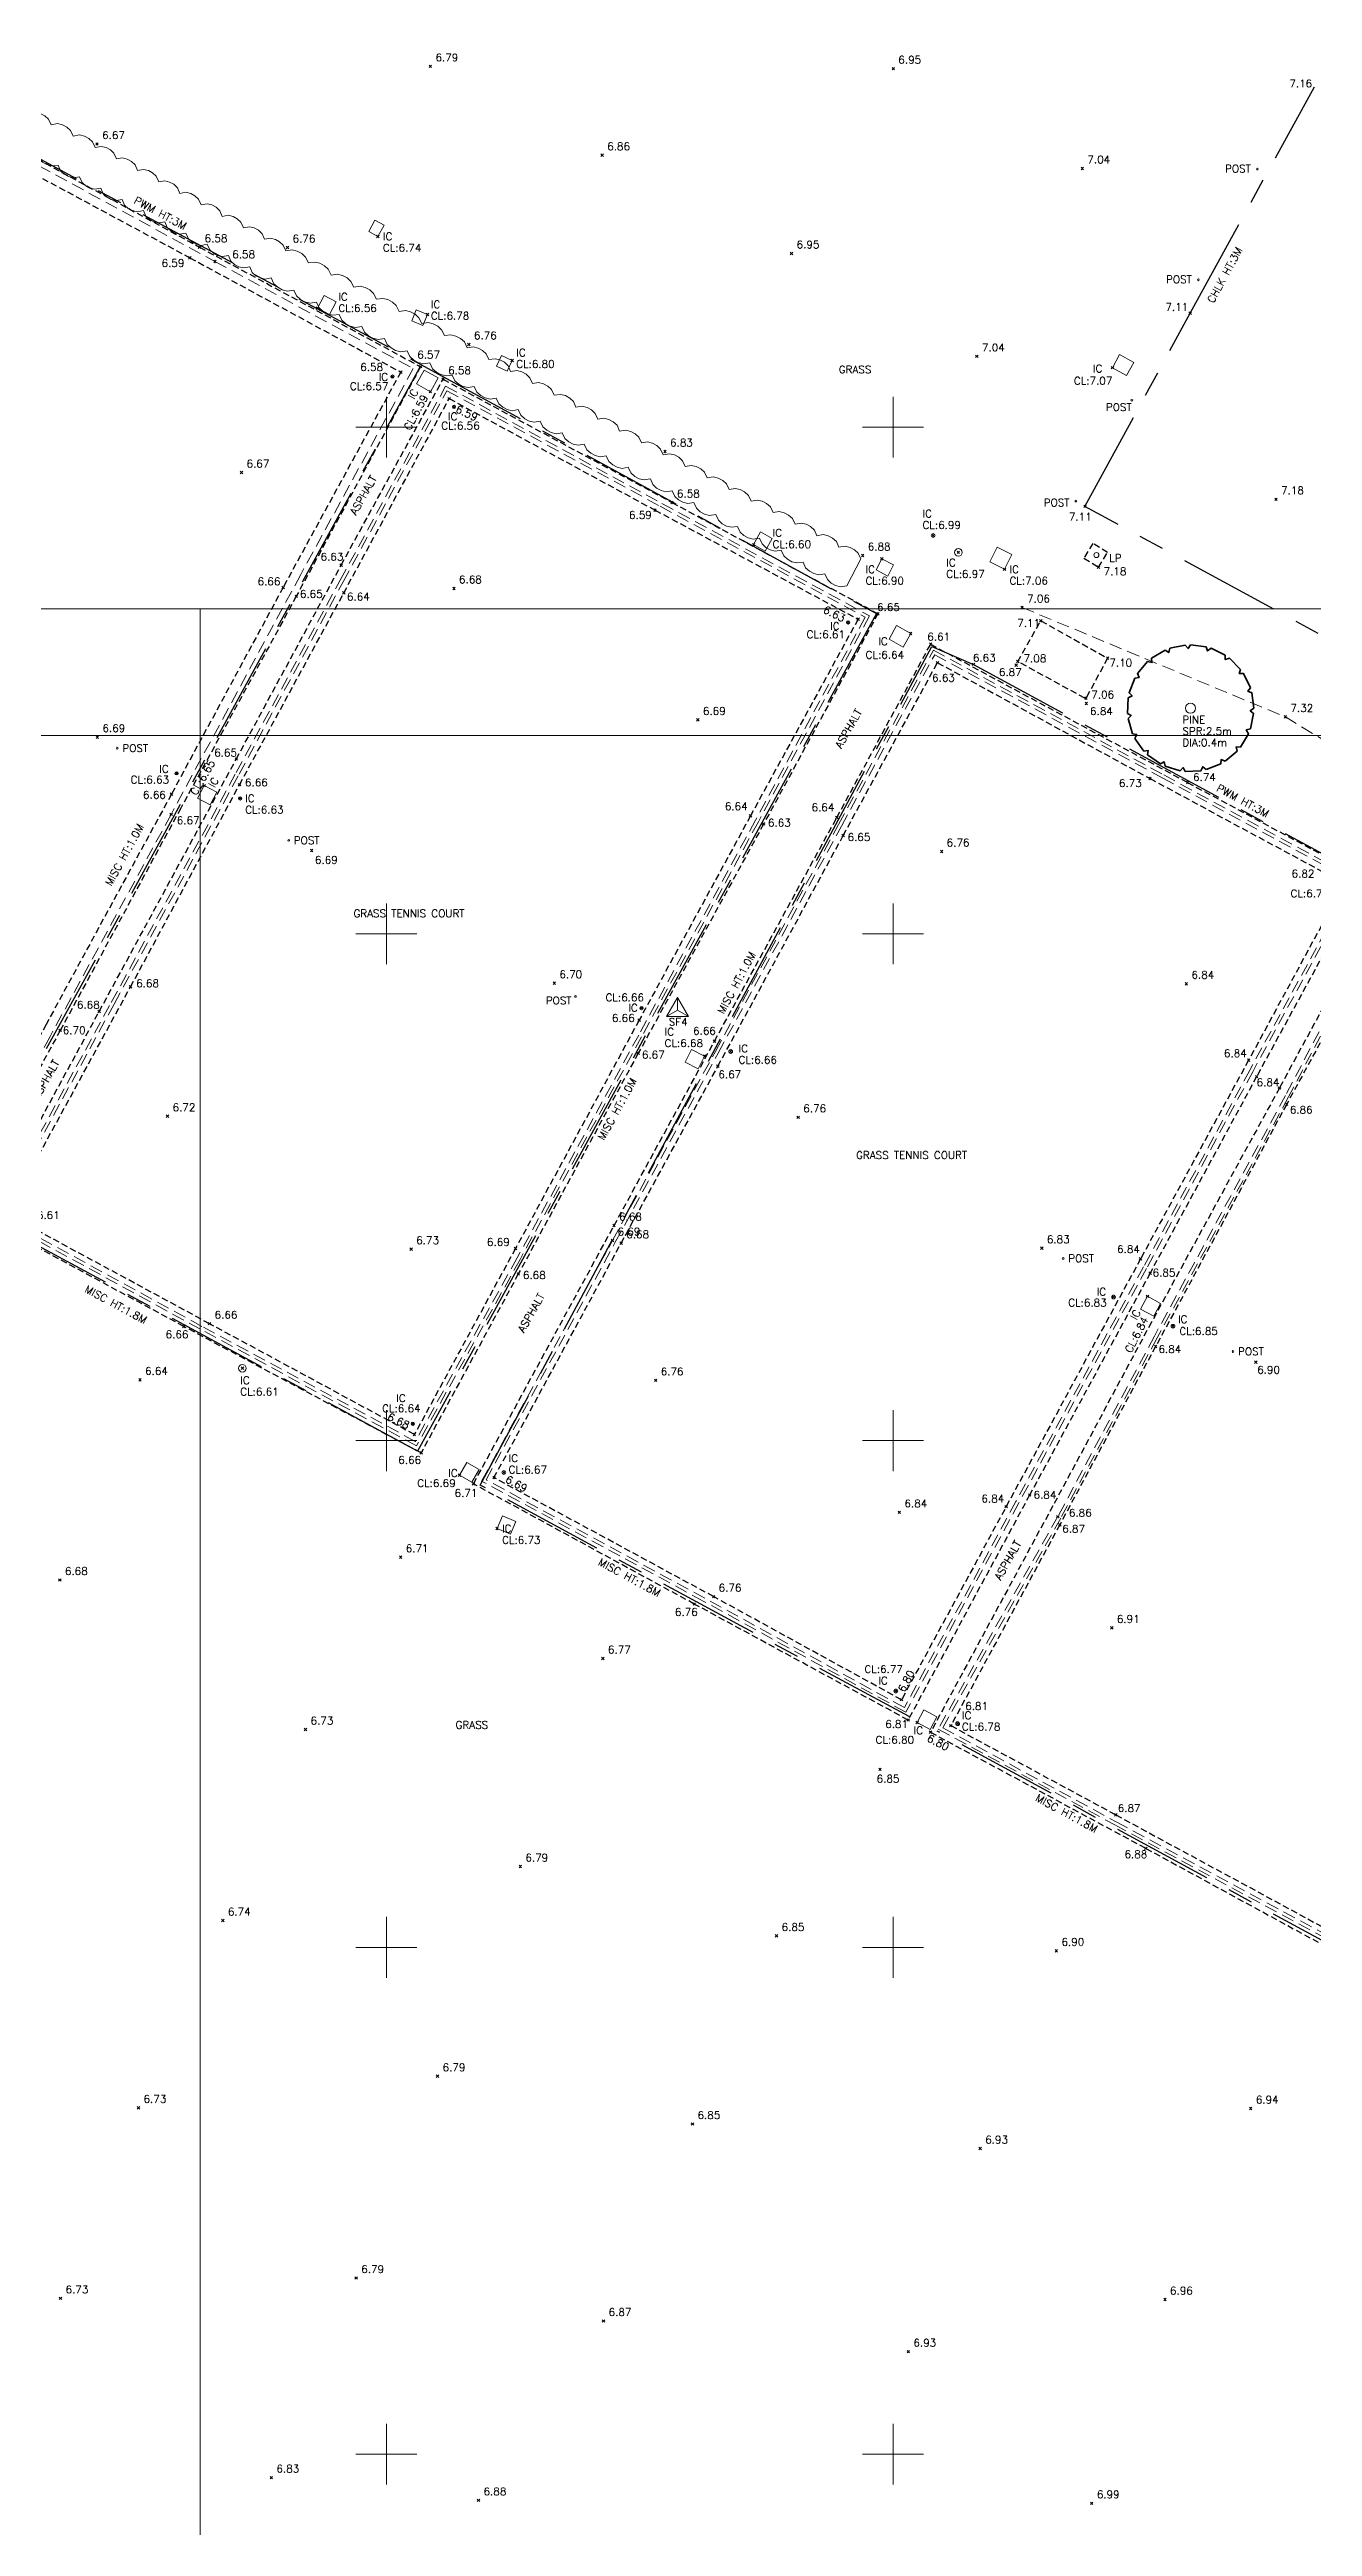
# Model space of a CAD drawing. Extents: x 521064 to 521635, y 174590 to 175241.
# Drawn here: x 521266.7 to 521316.6, y 174997.1 to 175094.9 of the extents above; entities that cross this region are included whole.
import ezdxf

# ---------------------------------------------------------------- set-up
doc = ezdxf.new("R2010")
doc.units = 0
doc.header["$PDMODE"] = 3
doc.header["$PDSIZE"] = 0.05
for name, pattern in [('Centre', [7, 4, -1, 1, -1]), ('DASHED', [0.75, 0.5, -0.25]), ('HIDDEN', [0.375, 0.25, -0.125])]:
    doc.linetypes.add(name, pattern=pattern)
doc.layers.get('0').update_dxf_attribs({"linetype": 'CONTINUOUS', "lineweight": 18})
for name, color, linetype, lineweight in [('I031G_SURVEY-GRID', 7, 'CONTINUOUS', 18), ('I042T_SURVEY-STA', 1, 'CONTINUOUS', 13), ('I901G_TITLE-SHEET', 7, 'CONTINUOUS', 18), ('I910T_TXT-GEN-S', 7, 'CONTINUOUS', 13), ('I923G_SURVEY-POINT', 7, 'CONTINUOUS', 18), ('I923T_SURVEY-LEVEL', 7, 'CONTINUOUS', 13), ('I941G_TREE', 72, 'CONTINUOUS', 18), ('I941G_TREE-VEG', 6, 'CONTINUOUS', 35), ('I941T_TREE-TXT', 82, 'CONTINUOUS', 13), ('I960G_COVER', 1, 'CONTINUOUS', 18), ('I960T_COVER-TXT', 1, 'CONTINUOUS', 13), ('I963G_SW', 200, 'DASHED', 18), ('I976G_ST-FURN', 220, 'CONTINUOUS', 18), ('I976T_ST-FURN-TXT', 220, 'CONTINUOUS', 13), ('I991G_SLOPE', 21, 'DASHED', 18), ('I995G_VEGETATION', 102, 'CONTINUOUS', 18)]:
    doc.layers.add(name, color=color, linetype=linetype, lineweight=lineweight)
for name, color, linetype in [('I280G_BLDG-FRAME', 7, 'HIDDEN'), ('I940G_SURFACE', 200, 'HIDDEN'), ('I971G_FENCE', 5, 'Centre')]:
    doc.layers.add(name, color=color, linetype=linetype)
doc.styles.add('MONOTXT', font='simplex.shx')

# ---------------------------------------------------------------- blocks, each defined once
blk = doc.blocks.new('PT_STATION')
at = {"color": 0, "linetype": 'Continuous', "flags": 128}
for points in [[(0, 0.5), (-0.433, -0.25)], [(-0.433, -0.25), (0, 0), (0, 0.5)], [(0.433, -0.25), (0, 0.5)], [(0, 0), (0.433, -0.25)], [(-0.433, -0.25), (0.433, -0.25)]]:
    blk.add_lwpolyline(points, dxfattribs=at)

msp = doc.modelspace()

# ---------------------------------------------------------------- linework, layer by layer
at = {"layer": 'I031G_SURVEY-GRID'}
for p, q in [((521280, 175081.2), (521280, 175078.8)), ((521300, 175081.2), (521300, 175078.8)), ((521278.8, 175080), (521281.2, 175080)), ((521298.8, 175080), (521301.2, 175080)), ((521280, 175061.2), (521280, 175058.8)), ((521300, 175061.2), (521300, 175058.8)), ((521278.8, 175060), (521281.2, 175060)), ((521298.8, 175060), (521301.2, 175060)), ((521280, 175041.2), (521280, 175038.8)), ((521300, 175041.2), (521300, 175038.8)), ((521278.8, 175040), (521281.2, 175040)), ((521298.8, 175040), (521301.2, 175040)), ((521280, 175021.2), (521280, 175018.8)), ((521300, 175021.2), (521300, 175018.8)), ((521278.8, 175020), (521281.2, 175020)), ((521298.8, 175020), (521301.2, 175020)), ((521280, 175001.2), (521280, 174998.8)), ((521300, 175001.2), (521300, 174998.8)), ((521278.8, 175000), (521281.2, 175000)), ((521298.8, 175000), (521301.2, 175000))]:
    msp.add_line(p, q, dxfattribs=at)
at = {"layer": 'I280G_BLDG-FRAME'}
msp.add_polyline3d([(521307.889, 175075.405, 7.185), (521307.536, 175074.829, 7.183), (521308.113, 175074.475, 7.175), (521308.467, 175075.051, 7.177)], close=True, dxfattribs=at)
at = {"layer": 'I901G_TITLE-SHEET'}
for points in [[(521336.878, 175067.828), (521128.278, 175067.828), (521128.278, 175232.028), (521336.878, 175232.028)], [(521272.644, 174908.628), (521064.044, 174908.628), (521064.044, 175072.828), (521272.644, 175072.828)], [(521455.762, 174908.628), (521247.162, 174908.628), (521247.162, 175072.828), (521455.762, 175072.828)]]:
    msp.add_lwpolyline(points, close=True, dxfattribs=at)
at = {"layer": 'I923G_SURVEY-POINT'}
for p in [(521281.738, 175094.236, 6.793), (521300.01, 175094.147, 6.955), (521268.58, 175091.171, 6.675), (521288.517, 175090.732, 6.856), (521307.471, 175090.21, 7.038), (521279.664, 175087.526, 6.744), (521272.241, 175086.682, 6.586), (521272.626, 175087.102, 6.578), (521273.234, 175086.533, 6.58), (521276.098, 175087.09, 6.76), (521295.995, 175086.855, 6.95), (521277.281, 175084.696, 6.559), (521281.62, 175084.446, 6.777), (521311.728, 175084.493, 7.115), (521283.257, 175083.264, 6.762), (521284.967, 175082.629, 6.802), (521303.311, 175082.793, 7.045), (521280.238, 175081.993, 6.573), (521280.568, 175082.171, 6.582), (521281.349, 175082.383, 6.572), (521282.238, 175081.892, 6.58), (521308.662, 175082.345, 7.072), (521281.738, 175081.397, 6.586), (521282.479, 175081.123, 6.591), (521282.67, 175080.799, 6.563), (521290.998, 175079.038, 6.827), (521274.281, 175078.208, 6.671), (521290.605, 175076.724, 6.594), (521291.273, 175077.026, 6.579), (521307.575, 175076.873, 7.108), (521315.118, 175077.15, 7.177), (521301.585, 175075.724, 6.989), (521294.497, 175075.362, 6.6), (521298.802, 175074.934, 6.878), (521299.561, 175074.799, 6.898), (521302.58, 175075.056, 6.968), (521275.924, 175073.673, 6.66), (521278.215, 175074.551, 6.634), (521282.669, 175073.634, 6.676), (521304.396, 175074.387, 7.06), (521308.111, 175074.472, 7.175), (521276.446, 175073.322, 6.645), (521278.318, 175073.456, 6.638), (521299.404, 175072.634, 6.651), (521305.093, 175072.883, 7.064), (521298.224, 175072.29, 6.614), (521298.62, 175072.416, 6.627), (521300.697, 175071.855, 6.636), (521305.833, 175072.357, 7.112), (521301.484, 175071.432, 6.614), (521301.753, 175070.701, 6.632), (521304.927, 175070.748, 7.082), (521308.47, 175070.881, 7.1), (521303.176, 175070.636, 6.63), (521304.859, 175070.603, 6.865), (521307.616, 175069.301, 7.063), (521307.63, 175069.092, 6.837), (521268.593, 175067.766, 6.686), (521292.296, 175068.446, 6.686), (521315.486, 175068.562, 7.315), (521274.076, 175066.9, 6.648), (521271.721, 175066.335, 6.632), (521272.806, 175065.851, 6.65), (521274.203, 175065.888, 6.656), (521310.145, 175066.129, 6.731), (521311.628, 175065.973, 6.741), (521271.516, 175065.515, 6.663), (521274.226, 175065.348, 6.629), (521271.503, 175064.715, 6.671), (521294.375, 175064.658, 6.637), (521294.89, 175064.334, 6.634), (521297.784, 175064.595, 6.635), (521298.032, 175063.88, 6.646), (521277.052, 175063.288, 6.687), (521301.918, 175063.253, 6.76), (521286.63, 175058.052, 6.697), (521311.579, 175058.031, 6.843), (521269.901, 175057.909, 6.679), (521290.075, 175057.073, 6.656), (521267.128, 175056.191, 6.7), (521268.664, 175056.938, 6.676), (521289.977, 175056.593, 6.66), (521289.941, 175055.286, 6.669), (521292.564, 175055.172, 6.68), (521292.953, 175055.765, 6.662), (521293.589, 175055.357, 6.655), (521293.088, 175054.778, 6.675), (521314.036, 175055.015, 6.843), (521314.351, 175054.365, 6.837), (521315.253, 175053.914, 6.846), (521315.538, 175053.277, 6.857), (521271.361, 175052.802, 6.717), (521296.259, 175052.761, 6.756), (521288.987, 175048.486, 6.682), (521280.977, 175047.559, 6.729), (521285.097, 175047.58, 6.687), (521288.924, 175047.899, 6.69), (521289.269, 175047.792, 6.678), (521305.871, 175047.594, 6.834), (521285.209, 175046.576, 6.683), (521309.771, 175047.177, 6.835), (521310.147, 175046.61, 6.846), (521308.705, 175045.669, 6.826), (521310.043, 175045.695, 6.837), (521272.005, 175044.504, 6.656), (521273.021, 175044.614, 6.658), (521311.052, 175044.514, 6.851), (521310.366, 175043.716, 6.842), (521270.276, 175042.4, 6.641), (521274.32, 175042.858, 6.614), (521290.63, 175042.377, 6.763), (521314.32, 175043.098, 6.903), (521281.043, 175040.665, 6.64), (521281.105, 175040.24, 6.676), (521281.371, 175039.515, 6.662), (521282.885, 175038.637, 6.69), (521284.247, 175038.538, 6.693), (521284.635, 175038.739, 6.666), (521283.438, 175038.293, 6.708), (521305.393, 175037.853, 6.838), (521284.368, 175036.529, 6.734), (521300.249, 175037.168, 6.837), (521304.469, 175037.391, 6.842), (521306.505, 175037.001, 6.856), (521306.581, 175036.679, 6.866), (521267.11, 175034.5, 6.681), (521280.566, 175035.397, 6.705), (521292.154, 175033.551, 6.755), (521292.918, 175033.842, 6.764), (521308.633, 175032.611, 6.914), (521288.547, 175031.403, 6.766), (521300.113, 175030.118, 6.775), (521300.334, 175029.774, 6.798), (521300.595, 175028.972, 6.811), (521300.95, 175028.872, 6.803), (521302.281, 175028.751, 6.812), (521302.55, 175028.828, 6.78), (521276.808, 175028.597, 6.734), (521301.478, 175028.492, 6.802), (521299.483, 175027.028, 6.847), (521308.795, 175025.229, 6.868), (521309.981, 175023.908, 6.884), (521285.289, 175023.19, 6.794), (521273.542, 175021.058, 6.739), (521295.402, 175020.452, 6.846), (521306.448, 175019.864, 6.897), (521282.02, 175014.913, 6.787), (521270.214, 175013.669, 6.728), (521292.082, 175013.027, 6.852), (521314.119, 175013.637, 6.943), (521303.437, 175012.059, 6.933), (521278.81, 175006.949, 6.79), (521267.138, 175006.146, 6.732), (521288.574, 175005.254, 6.871), (521310.733, 175006.1, 6.955), (521300.604, 175004.044, 6.925), (521275.461, 174999.073, 6.826), (521283.635, 174998.175, 6.879), (521307.843, 174998.059, 6.987)]:
    msp.add_point(p, dxfattribs=at)
at = {"layer": 'I940G_SURFACE'}
for points in [[(521246.212, 175058.467, 6.658), (521250.815, 175066.998, 6.687), (521254.837, 175074.412, 6.649), (521259.837, 175083.61, 6.629), (521264.229, 175091.665, 6.593), (521272.626, 175087.102, 6.578), (521281.349, 175082.383, 6.572), (521276.446, 175073.322, 6.645), (521271.885, 175064.963, 6.663), (521267.128, 175056.191, 6.7), (521263.325, 175049.237, 6.672), (521252.435, 175055.129, 6.66)], [(521247.015, 175058.706, 6.65), (521251.421, 175066.89, 6.687), (521255.362, 175074.135, 6.655), (521260.383, 175083.313, 6.617), (521264.44, 175090.88, 6.592), (521272.241, 175086.682, 6.586), (521280.568, 175082.171, 6.582), (521275.924, 175073.673, 6.66), (521271.516, 175065.515, 6.663), (521266.567, 175056.421, 6.715), (521263.09, 175049.996, 6.673), (521253.956, 175054.938, 6.656)], [(521264.217, 175048.712, 6.657), (521268.664, 175056.938, 6.676), (521274.076, 175066.9, 6.648), (521278.215, 175074.551, 6.634), (521282.238, 175081.892, 6.58), (521291.273, 175077.026, 6.579), (521299.404, 175072.634, 6.651), (521294.89, 175064.334, 6.634), (521289.941, 175055.286, 6.669), (521285.209, 175046.576, 6.683), (521281.371, 175039.515, 6.662), (521272.005, 175044.504, 6.656)], [(521265.011, 175048.948, 6.663), (521269.901, 175057.909, 6.679), (521274.203, 175065.888, 6.656), (521278.318, 175073.456, 6.638), (521282.479, 175081.123, 6.591), (521290.605, 175076.724, 6.594), (521298.62, 175072.416, 6.627), (521294.375, 175064.658, 6.637), (521289.977, 175056.593, 6.66), (521285.097, 175047.58, 6.687), (521281.105, 175040.24, 6.676), (521273.021, 175044.614, 6.658)], [(521308.47, 175070.881, 7.1), (521307.616, 175069.301, 7.063), (521307.568, 175069.3, 7.061), (521304.927, 175070.748, 7.082), (521305.833, 175072.357, 7.112)], [(521283.438, 175038.293, 6.708), (521288.987, 175048.486, 6.682), (521292.953, 175055.765, 6.662), (521297.784, 175064.595, 6.635), (521301.484, 175071.432, 6.614), (521311.628, 175065.973, 6.741), (521318.635, 175062.212, 6.825), (521314.351, 175054.365, 6.837), (521310.147, 175046.61, 6.846), (521305.393, 175037.853, 6.838), (521300.595, 175028.972, 6.811), (521292.154, 175033.551, 6.755)], [(521284.247, 175038.538, 6.693), (521289.269, 175047.792, 6.678), (521293.088, 175054.778, 6.675), (521298.032, 175063.88, 6.646), (521301.753, 175070.701, 6.632), (521310.145, 175066.129, 6.731), (521317.814, 175061.989, 6.822), (521314.036, 175055.015, 6.843), (521309.771, 175047.177, 6.835), (521300.334, 175029.774, 6.798), (521292.918, 175033.842, 6.764)], [(521319.492, 175061.753, 6.826), (521315.253, 175053.914, 6.846), (521310.2, 175044.671, 6.839), (521306.309, 175037.425, 6.86), (521301.478, 175028.492, 6.802), (521309.981, 175023.908, 6.884), (521318.621, 175019.2, 6.949), (521323.969, 175029.092, 6.984), (521327.888, 175036.32, 6.995), (521332.567, 175044.978, 6.988), (521336.599, 175052.472, 6.968), (521327.315, 175057.502, 6.889)], [(521319.736, 175060.971, 6.841), (521315.538, 175053.277, 6.857), (521310.366, 175043.716, 6.842), (521306.581, 175036.679, 6.866), (521302.281, 175028.751, 6.812), (521308.795, 175025.229, 6.868), (521318.392, 175020.029, 6.949), (521323.217, 175028.984, 6.982), (521327.045, 175035.98, 6.987), (521331.841, 175044.873, 6.997), (521335.818, 175052.206, 6.962), (521327.618, 175056.707, 6.89)]]:
    msp.add_polyline3d(points, close=True, dxfattribs=at)
at = {"layer": 'I941G_TREE'}
msp.add_circle((521311.743, 175068.904), 0.2, dxfattribs=at)
at = {"layer": 'I941G_TREE-VEG'}
for points in [[(521310.05, 175070.744), (521309.65, 175070.272), (521309.715, 175070.112), (521309.544, 175070.094)], [(521310.739, 175071.194), (521310.207, 175070.877), (521310.217, 175070.705), (521310.05, 175070.744)], [(521311.536, 175071.396), (521310.931, 175071.269), (521310.885, 175071.103), (521310.739, 175071.194)], [(521312.356, 175071.328), (521311.743, 175071.404), (521311.645, 175071.262), (521311.536, 175071.396)], [(521313.11, 175070.997), (521312.554, 175071.269), (521312.416, 175071.166), (521312.356, 175071.328)], [(521313.716, 175070.44), (521313.278, 175070.877), (521313.114, 175070.825), (521313.11, 175070.997)], [(521309.544, 175070.094), (521309.319, 175069.518), (521309.433, 175069.389), (521309.277, 175069.316)], [(521314.107, 175069.716), (521313.836, 175070.272), (521313.663, 175070.276), (521313.716, 175070.44)], [(521309.277, 175069.316), (521309.251, 175068.698), (521309.401, 175068.612), (521309.277, 175068.493)], [(521314.243, 175068.904), (521314.166, 175069.518), (521314.005, 175069.578), (521314.107, 175069.716)], [(521314.107, 175068.092), (521314.234, 175068.698), (521314.101, 175068.807), (521314.243, 175068.904)], [(521309.277, 175068.493), (521309.453, 175067.9), (521309.623, 175067.868), (521309.544, 175067.714)], [(521313.716, 175067.369), (521314.032, 175067.9), (521313.941, 175068.046), (521314.107, 175068.092)], [(521309.544, 175067.714), (521309.903, 175067.211), (521310.074, 175067.235), (521310.05, 175067.065)], [(521310.05, 175067.065), (521310.553, 175066.706), (521310.706, 175066.784), (521310.739, 175066.615)], [(521312.356, 175066.481), (521312.933, 175066.706), (521312.951, 175066.877), (521313.11, 175066.811)], [(521313.11, 175066.811), (521313.582, 175067.211), (521313.544, 175067.379), (521313.716, 175067.369)], [(521310.739, 175066.615), (521311.331, 175066.438), (521311.451, 175066.562), (521311.536, 175066.413)], [(521311.536, 175066.413), (521312.154, 175066.438), (521312.227, 175066.594), (521312.356, 175066.481)]]:
    msp.add_lwpolyline(points, dxfattribs=at)
at = {"layer": 'I960G_COVER'}
for points in [[(521279.664, 175087.526, 6.744), (521279.907, 175087.975, 6.743), (521279.547, 175088.17, 6.741), (521279.304, 175087.721, 6.742)], [(521277.281, 175084.696, 6.559), (521277.749, 175084.445, 6.542), (521278.019, 175084.947, 6.542), (521277.551, 175085.199, 6.559)], [(521281.62, 175084.446, 6.777), (521281.182, 175084.632, 6.762), (521280.999, 175084.199, 6.762), (521281.436, 175084.014, 6.777)], [(521284.967, 175082.629, 6.802), (521284.549, 175082.83, 6.79), (521284.346, 175082.406, 6.79), (521284.764, 175082.205, 6.802)], [(521308.662, 175082.345, 7.072), (521309.216, 175082.04, 7.086), (521309.499, 175082.553, 7.086), (521308.945, 175082.859, 7.071)], [(521281.738, 175081.397, 6.586), (521281.188, 175081.703, 6.586), (521281.494, 175082.252, 6.581), (521282.044, 175081.946, 6.58)], [(521294.497, 175075.362, 6.6), (521294.956, 175075.11, 6.594), (521295.23, 175075.61, 6.594), (521294.771, 175075.862, 6.6)], [(521299.561, 175074.799, 6.898), (521299.331, 175074.362, 6.839), (521299.789, 175074.122, 6.843), (521300.018, 175074.56, 6.902)], [(521304.396, 175074.387, 7.06), (521303.816, 175074.678, 7.065), (521304.107, 175075.258, 7.069), (521304.687, 175074.967, 7.064)], [(521300.697, 175071.855, 6.636), (521300.402, 175071.321, 6.63), (521299.842, 175071.629, 6.632), (521300.136, 175072.164, 6.638)], [(521272.806, 175065.851, 6.65), (521273.305, 175065.597, 6.642), (521273.05, 175065.097, 6.638), (521272.551, 175065.351, 6.646)], [(521292.564, 175055.172, 6.68), (521292.045, 175055.436, 6.675), (521291.793, 175054.94, 6.669), (521292.312, 175054.676, 6.674)], [(521310.043, 175045.695, 6.837), (521309.774, 175045.192, 6.843), (521310.292, 175044.915, 6.843), (521310.561, 175045.418, 6.837)], [(521282.885, 175038.637, 6.69), (521283.171, 175039.136, 6.699), (521283.66, 175038.855, 6.711), (521283.374, 175038.356, 6.702)], [(521284.368, 175036.529, 6.734), (521284.901, 175036.303, 6.729), (521285.116, 175036.811, 6.717), (521284.584, 175037.037, 6.722)], [(521300.95, 175028.872, 6.803), (521301.216, 175029.37, 6.809), (521301.734, 175029.094, 6.803), (521301.468, 175028.596, 6.797)]]:
    msp.add_polyline3d(points, close=True, dxfattribs=at)
for centre, radius in [((521280.238, 175081.993, 6.573), 0.065), ((521282.67, 175080.799, 6.563), 0.065), ((521301.585, 175075.724, 6.989), 0.075), ((521302.58, 175075.056, 6.968), 0.15), ((521298.224, 175072.29, 6.614), 0.065), ((521271.721, 175066.335, 6.632), 0.065), ((521274.226, 175065.348, 6.629), 0.065), ((521290.075, 175057.073, 6.656), 0.065), ((521293.589, 175055.357, 6.655), 0.075), ((521308.705, 175045.669, 6.826), 0.075), ((521311.052, 175044.514, 6.851), 0.075), ((521274.32, 175042.858, 6.614), 0.15), ((521281.043, 175040.665, 6.64), 0.065), ((521284.635, 175038.739, 6.666), 0.075), ((521300.113, 175030.118, 6.775), 0.075), ((521302.55, 175028.828, 6.78), 0.075)]:
    msp.add_circle(centre, radius, dxfattribs=at)
at = {"layer": 'I963G_SW'}
for points in [[(521246.532, 175058.559, 6.649), (521251.373, 175067.54, 6.685), (521255.707, 175075.545, 6.651), (521260.311, 175084, 6.632), (521264.309, 175091.39, 6.589), (521273.234, 175086.533, 6.58), (521281.064, 175082.311, 6.582), (521276.619, 175074.179, 6.665), (521271.503, 175064.715, 6.671), (521266.728, 175055.953, 6.712), (521263.201, 175049.566, 6.668), (521254.011, 175054.506, 6.656)], [(521264.533, 175048.829, 6.659), (521269.142, 175057.293, 6.68), (521274.073, 175066.365, 6.646), (521278.179, 175073.955, 6.637), (521282.341, 175081.614, 6.582), (521290.876, 175076.988, 6.588), (521299.074, 175072.548, 6.64), (521294.683, 175064.421, 6.634), (521290.074, 175055.939, 6.661), (521285.277, 175047.152, 6.681), (521281.193, 175039.795, 6.679), (521272.661, 175044.395, 6.658)], [(521264.709, 175048.881, 6.659), (521269.256, 175057.231, 6.68), (521274.188, 175066.303, 6.646), (521278.293, 175073.893, 6.637), (521282.393, 175081.437, 6.582), (521290.814, 175076.874, 6.588), (521298.898, 175072.496, 6.64), (521294.568, 175064.483, 6.634), (521289.96, 175056.001, 6.661), (521285.163, 175047.214, 6.681), (521281.142, 175039.971, 6.679), (521272.722, 175044.51, 6.658)], [(521283.761, 175038.403, 6.706), (521288.924, 175047.899, 6.69), (521292.986, 175055.359, 6.669), (521297.848, 175064.315, 6.645), (521301.592, 175071.194, 6.624), (521310.689, 175066.271, 6.73), (521318.329, 175062.139, 6.826), (521314.197, 175054.561, 6.845), (521310.008, 175046.797, 6.842), (521304.963, 175037.54, 6.846), (521300.501, 175029.285, 6.81), (521292.509, 175033.667, 6.749)], [(521319.603, 175061.45, 6.842), (521315.496, 175053.625, 6.854), (521310.315, 175044.118, 6.836), (521306.505, 175037.001, 6.856), (521301.783, 175028.618, 6.799), (521308.749, 175024.836, 6.857), (521318.489, 175019.602, 6.946), (521323.676, 175029.029, 6.991), (521327.258, 175035.947, 6.984), (521332.274, 175044.907, 6.99), (521336.305, 175052.378, 6.966), (521327.575, 175057.131, 6.884)], [(521319.657, 175061.273, 6.842), (521315.61, 175053.564, 6.854), (521310.429, 175044.056, 6.836), (521306.619, 175036.938, 6.856), (521301.961, 175028.669, 6.799), (521308.811, 175024.951, 6.857), (521318.437, 175019.777, 6.946), (521323.561, 175029.09, 6.991), (521327.143, 175036.009, 6.984), (521332.16, 175044.97, 6.99), (521336.129, 175052.326, 6.966), (521327.513, 175057.017, 6.884)]]:
    msp.add_polyline3d(points, close=True, dxfattribs=at)
for points in [[(521283.937, 175038.455, 6.706), (521289.038, 175047.837, 6.69), (521293.1, 175055.297, 6.669), (521297.963, 175064.253, 6.645), (521301.645, 175071.018, 6.624), (521310.627, 175066.156, 6.73), (521318.152, 175062.086, 6.826), (521314.083, 175054.623, 6.845), (521309.893, 175046.859, 6.842), (521304.849, 175037.602, 6.846), (521300.449, 175029.462, 6.81), (521292.572, 175033.781, 6.749), (521283.937, 175038.455, 6.707)], [(521283.875, 175038.341, 6.706), (521283.875, 175038.341, 6.706)]]:
    msp.add_polyline3d(points, dxfattribs=at)
at = {"layer": 'I971G_FENCE'}
for points in [[(521340.003, 175059.184, 7.399), (521330.925, 175064.15, 7.227), (521321.175, 175069.459, 7.179), (521307.575, 175076.873, 7.108), (521311.728, 175084.493, 7.115), (521316.632, 175093.434, 7.16)], [(521264.229, 175091.715, 6.593), (521281.772, 175082.253, 6.567), (521299.349, 175072.638, 6.652)], [(521263.225, 175049.334, 6.683), (521281.31, 175082.327, 6.592)], [(521299.349, 175072.638, 6.677), (521281.231, 175039.581, 6.695)], [(521283.708, 175038.246, 6.749), (521301.527, 175071.337, 6.66), (521303.176, 175070.636, 6.63)], [(521303.176, 175070.636, 6.63), (521319.371, 175061.85, 6.833), (521336.835, 175052.392, 6.954)], [(521281.231, 175039.581, 6.7), (521264.386, 175048.702, 6.699)], [(521300.633, 175029.107, 6.851), (521283.708, 175038.246, 6.757)], [(521318.538, 175019.397, 6.995), (521301.741, 175028.535, 6.852)]]:
    msp.add_polyline3d(points, dxfattribs=at)
at = {"layer": 'I976G_ST-FURN'}
for centre, radius in [((521314.38, 175090.184, 7.153), 0.035), ((521312.051, 175085.811, 7.134), 0.035), ((521309.426, 175081.058, 7.149), 0.035), ((521307.218, 175077.08, 7.132), 0.035), ((521308.029, 175074.952, 7.181), 0.1), ((521269.38, 175067.328, 6.673), 0.035), ((521276.146, 175063.69, 6.685), 0.035), ((521287.461, 175057.53, 6.702), 0.035), ((521306.715, 175047.191, 6.853), 0.035), ((521313.419, 175043.519, 6.9), 0.035)]:
    msp.add_circle(centre, radius, dxfattribs=at)
at = {"layer": 'I991G_SLOPE'}
msp.add_polyline3d([(521305.093, 175072.883, 7.064), (521315.486, 175068.562, 7.315), (521323.768, 175063.536, 7.334), (521331.138, 175059.289, 7.411), (521338.494, 175055.463, 7.885), (521342.448, 175053.737, 8.146), (521346.629, 175051.411, 8.224), (521355.575, 175046.661, 8.516), (521368.148, 175039.751, 8.782), (521375.79, 175035.446, 8.869), (521378.785, 175033.94, 9.128), (521385.756, 175029.833, 9.294), (521393.522, 175025.602, 9.319)], dxfattribs=at)
at = {"layer": 'I995G_VEGETATION'}
msp.add_line((521298.732, 175074.801, 6.875), (521298.174, 175073.739, 6.875), dxfattribs=at)
at = {"layer": 'I995G_VEGETATION', "linetype": 'Continuous'}
for points in [[(521268.511, 175091.037, 6.672), (521268.406, 175091.26, 6.672), (521268.255, 175091.394, 6.672), (521268.081, 175091.484, 6.672), (521267.884, 175091.529, 6.672), (521267.641, 175091.486, 6.672), (521267.536, 175091.709, 6.668), (521267.385, 175091.843, 6.668), (521267.211, 175091.932, 6.668), (521267.014, 175091.978, 6.668), (521266.771, 175091.934, 6.668), (521266.666, 175092.157, 6.663), (521266.515, 175092.291, 6.663), (521266.341, 175092.381, 6.663), (521266.144, 175092.426, 6.663), (521265.902, 175092.382, 6.663), (521265.796, 175092.605, 6.658), (521265.645, 175092.739, 6.658), (521265.471, 175092.829, 6.658), (521265.275, 175092.874, 6.658), (521265.032, 175092.83, 6.658)], [(521267.893, 175089.871, 6.672), (521267.65, 175089.834, 6.672), (521267.455, 175089.885, 6.672), (521267.284, 175089.98, 6.672), (521267.138, 175090.118, 6.672), (521267.04, 175090.344, 6.672), (521266.797, 175090.307, 6.668), (521266.602, 175090.358, 6.668), (521266.432, 175090.453, 6.668), (521266.285, 175090.591, 6.668), (521266.188, 175090.817, 6.668), (521265.944, 175090.781, 6.663), (521265.749, 175090.832, 6.663), (521265.579, 175090.926, 6.663), (521265.433, 175091.065, 6.663), (521265.335, 175091.29, 6.663), (521265.092, 175091.254, 6.658), (521264.897, 175091.305, 6.658), (521264.726, 175091.399, 6.658), (521264.58, 175091.538, 6.658), (521264.482, 175091.764, 6.658)], [(521276.026, 175086.958, 6.755), (521275.931, 175087.181, 6.755), (521275.787, 175087.315, 6.755), (521275.62, 175087.406, 6.755), (521275.429, 175087.453, 6.755), (521275.191, 175087.412, 6.755), (521275.095, 175087.634, 6.746), (521274.952, 175087.769, 6.746), (521274.785, 175087.859, 6.746), (521274.594, 175087.906, 6.746), (521274.355, 175087.865, 6.746), (521274.26, 175088.088, 6.736), (521274.117, 175088.222, 6.736), (521273.95, 175088.313, 6.736), (521273.759, 175088.36, 6.736), (521273.52, 175088.318, 6.736), (521273.425, 175088.541, 6.727), (521273.281, 175088.676, 6.727), (521273.114, 175088.766, 6.727), (521272.923, 175088.813, 6.727), (521272.685, 175088.772, 6.727), (521272.589, 175088.994, 6.717), (521272.446, 175089.129, 6.717), (521272.279, 175089.22, 6.717), (521272.088, 175089.266, 6.717), (521271.849, 175089.225, 6.717), (521271.754, 175089.448, 6.708), (521271.611, 175089.582, 6.708), (521271.444, 175089.673, 6.708), (521271.253, 175089.72, 6.708), (521271.014, 175089.679, 6.708), (521270.919, 175089.901, 6.698), (521270.775, 175090.036, 6.698), (521270.608, 175090.126, 6.698), (521270.417, 175090.173, 6.698), (521270.179, 175090.132, 6.698), (521270.083, 175090.355, 6.689), (521269.94, 175090.489, 6.689), (521269.773, 175090.58, 6.689), (521269.582, 175090.627, 6.689), (521269.343, 175090.585, 6.689), (521269.248, 175090.808, 6.68), (521269.105, 175090.943, 6.68), (521268.938, 175091.033, 6.68), (521268.747, 175091.08, 6.68), (521268.508, 175091.039, 6.68)], [(521275.449, 175085.887, 6.755), (521275.211, 175085.843, 6.755), (521275.02, 175085.887, 6.755), (521274.852, 175085.976, 6.755), (521274.707, 175086.108, 6.755), (521274.609, 175086.33, 6.755), (521274.371, 175086.286, 6.746), (521274.18, 175086.33, 6.746), (521274.012, 175086.418, 6.746), (521273.867, 175086.551, 6.746), (521273.769, 175086.772, 6.746), (521273.531, 175086.728, 6.736), (521273.34, 175086.773, 6.736), (521273.172, 175086.861, 6.736), (521273.027, 175086.994, 6.736), (521272.929, 175087.215, 6.736), (521272.691, 175087.171, 6.727), (521272.5, 175087.216, 6.727), (521272.332, 175087.304, 6.727), (521272.188, 175087.437, 6.727), (521272.09, 175087.658, 6.727), (521271.852, 175087.614, 6.717), (521271.66, 175087.658, 6.717), (521271.492, 175087.747, 6.717), (521271.348, 175087.88, 6.717), (521271.25, 175088.101, 6.717), (521271.012, 175088.057, 6.708), (521270.82, 175088.101, 6.708), (521270.653, 175088.19, 6.708), (521270.508, 175088.323, 6.708), (521270.41, 175088.544, 6.708), (521270.172, 175088.5, 6.698), (521269.981, 175088.544, 6.698), (521269.813, 175088.633, 6.698), (521269.668, 175088.765, 6.698), (521269.57, 175088.987, 6.698), (521269.332, 175088.942, 6.689), (521269.141, 175088.987, 6.689), (521268.973, 175089.075, 6.689), (521268.828, 175089.208, 6.689), (521268.73, 175089.429, 6.689), (521268.492, 175089.385, 6.68), (521268.301, 175089.43, 6.68), (521268.133, 175089.518, 6.68), (521267.988, 175089.651, 6.68), (521267.89, 175089.872, 6.68)], [(521283.186, 175083.132, 6.762), (521283.078, 175083.36, 6.762), (521282.922, 175083.499, 6.762), (521282.743, 175083.595, 6.762), (521282.541, 175083.647, 6.762), (521282.291, 175083.61, 6.762), (521282.183, 175083.838, 6.762), (521282.027, 175083.978, 6.762), (521281.848, 175084.073, 6.762), (521281.646, 175084.125, 6.762), (521281.396, 175084.088, 6.762), (521281.288, 175084.316, 6.761), (521281.132, 175084.456, 6.761), (521280.953, 175084.552, 6.761), (521280.751, 175084.603, 6.761), (521280.501, 175084.566, 6.761), (521280.393, 175084.794, 6.761), (521280.238, 175084.934, 6.761), (521280.059, 175085.03, 6.761), (521279.856, 175085.081, 6.761), (521279.606, 175085.045, 6.761), (521279.498, 175085.273, 6.761), (521279.343, 175085.412, 6.761), (521279.164, 175085.508, 6.761), (521278.961, 175085.56, 6.761), (521278.712, 175085.523, 6.761), (521278.603, 175085.751, 6.761), (521278.448, 175085.891, 6.761), (521278.269, 175085.986, 6.761), (521278.066, 175086.038, 6.761), (521277.817, 175086.001, 6.761), (521277.708, 175086.229, 6.76), (521277.553, 175086.369, 6.76), (521277.374, 175086.465, 6.76), (521277.171, 175086.516, 6.76), (521276.922, 175086.48, 6.76), (521276.813, 175086.707, 6.76), (521276.658, 175086.847, 6.76), (521276.479, 175086.943, 6.76), (521276.277, 175086.994, 6.76), (521276.027, 175086.958, 6.76)], [(521282.604, 175082.055, 6.762), (521282.355, 175082.019, 6.762), (521282.152, 175082.07, 6.762), (521281.973, 175082.166, 6.762), (521281.818, 175082.306, 6.762), (521281.71, 175082.534, 6.762), (521281.46, 175082.497, 6.762), (521281.258, 175082.549, 6.762), (521281.079, 175082.645, 6.762), (521280.924, 175082.785, 6.762), (521280.816, 175083.013, 6.762), (521280.566, 175082.976, 6.761), (521280.364, 175083.028, 6.761), (521280.185, 175083.124, 6.761), (521280.03, 175083.264, 6.761), (521279.921, 175083.492, 6.761), (521279.672, 175083.455, 6.761), (521279.469, 175083.507, 6.761), (521279.29, 175083.603, 6.761), (521279.135, 175083.743, 6.761), (521279.027, 175083.971, 6.761), (521278.777, 175083.934, 6.761), (521278.575, 175083.986, 6.761), (521278.396, 175084.082, 6.761), (521278.241, 175084.222, 6.761), (521278.133, 175084.45, 6.761), (521277.883, 175084.413, 6.761), (521277.681, 175084.465, 6.761), (521277.502, 175084.561, 6.761), (521277.347, 175084.701, 6.761), (521277.239, 175084.929, 6.761), (521276.989, 175084.892, 6.76), (521276.786, 175084.944, 6.76), (521276.608, 175085.04, 6.76), (521276.452, 175085.179, 6.76), (521276.344, 175085.407, 6.76), (521276.095, 175085.371, 6.76), (521275.892, 175085.423, 6.76), (521275.713, 175085.519, 6.76), (521275.558, 175085.658, 6.76), (521275.45, 175085.886, 6.76)], [(521290.926, 175078.907, 6.823), (521290.826, 175079.132, 6.823), (521290.678, 175079.27, 6.823), (521290.506, 175079.364, 6.823), (521290.31, 175079.414, 6.823), (521290.066, 175079.376, 6.823), (521289.966, 175079.602, 6.816), (521289.818, 175079.74, 6.816), (521289.646, 175079.833, 6.816), (521289.45, 175079.883, 6.816), (521289.206, 175079.846, 6.816), (521289.106, 175080.071, 6.809), (521288.958, 175080.209, 6.809), (521288.785, 175080.303, 6.809), (521288.589, 175080.353, 6.809), (521288.346, 175080.315, 6.809), (521288.245, 175080.541, 6.802), (521288.097, 175080.679, 6.802), (521287.925, 175080.772, 6.802), (521287.729, 175080.823, 6.802), (521287.485, 175080.785, 6.802), (521287.385, 175081.01, 6.795), (521287.237, 175081.148, 6.795), (521287.065, 175081.242, 6.795), (521286.869, 175081.292, 6.795), (521286.625, 175081.254, 6.795), (521286.525, 175081.48, 6.787), (521286.377, 175081.618, 6.787), (521286.205, 175081.711, 6.787), (521286.009, 175081.761, 6.787), (521285.765, 175081.724, 6.787), (521285.665, 175081.949, 6.78), (521285.517, 175082.087, 6.78), (521285.345, 175082.181, 6.78), (521285.149, 175082.231, 6.78), (521284.905, 175082.193, 6.78), (521284.805, 175082.419, 6.773), (521284.657, 175082.557, 6.773), (521284.485, 175082.65, 6.773), (521284.289, 175082.701, 6.773), (521284.045, 175082.663, 6.773), (521283.945, 175082.888, 6.766), (521283.797, 175083.026, 6.766), (521283.625, 175083.12, 6.766), (521283.429, 175083.17, 6.766), (521283.185, 175083.132, 6.766)], [(521290.418, 175077.959, 6.823), (521290.175, 175077.917, 6.823), (521289.978, 175077.964, 6.823), (521289.804, 175078.055, 6.823), (521289.654, 175078.19, 6.823), (521289.55, 175078.414, 6.823), (521289.306, 175078.372, 6.816), (521289.11, 175078.419, 6.816), (521288.936, 175078.51, 6.816), (521288.785, 175078.645, 6.816), (521288.681, 175078.869, 6.816), (521288.438, 175078.827, 6.809), (521288.241, 175078.874, 6.809), (521288.068, 175078.965, 6.809), (521287.917, 175079.101, 6.809), (521287.813, 175079.324, 6.809), (521287.57, 175079.283, 6.802), (521287.373, 175079.329, 6.802), (521287.199, 175079.42, 6.802), (521287.049, 175079.556, 6.802), (521286.945, 175079.78, 6.802), (521286.701, 175079.738, 6.795), (521286.505, 175079.785, 6.795), (521286.331, 175079.876, 6.795), (521286.181, 175080.011, 6.795), (521286.077, 175080.235, 6.795), (521285.833, 175080.193, 6.787), (521285.636, 175080.24, 6.787), (521285.463, 175080.331, 6.787), (521285.312, 175080.466, 6.787), (521285.208, 175080.69, 6.787), (521284.965, 175080.648, 6.78), (521284.768, 175080.695, 6.78), (521284.594, 175080.786, 6.78), (521284.444, 175080.921, 6.78), (521284.34, 175081.145, 6.78), (521284.097, 175081.103, 6.773), (521283.9, 175081.15, 6.773), (521283.726, 175081.241, 6.773), (521283.576, 175081.377, 6.773), (521283.472, 175081.6, 6.773), (521283.228, 175081.559, 6.766), (521283.031, 175081.605, 6.766), (521282.858, 175081.696, 6.766), (521282.707, 175081.832, 6.766), (521282.603, 175082.056, 6.766)], [(521298.732, 175074.801, 6.875), (521298.629, 175075.025, 6.875), (521298.479, 175075.16, 6.875), (521298.305, 175075.252, 6.875), (521298.109, 175075.299, 6.875), (521297.865, 175075.257, 6.875), (521297.762, 175075.481, 6.869), (521297.612, 175075.616, 6.869), (521297.438, 175075.708, 6.869), (521297.241, 175075.755, 6.869), (521296.998, 175075.713, 6.869), (521296.895, 175075.937, 6.863), (521296.744, 175076.073, 6.863), (521296.571, 175076.164, 6.863), (521296.374, 175076.211, 6.863), (521296.131, 175076.169, 6.863), (521296.027, 175076.393, 6.858), (521295.877, 175076.529, 6.858), (521295.704, 175076.62, 6.858), (521295.507, 175076.667, 6.858), (521295.264, 175076.625, 6.858), (521295.16, 175076.849, 6.852), (521295.01, 175076.985, 6.852), (521294.837, 175077.076, 6.852), (521294.64, 175077.123, 6.852), (521294.397, 175077.081, 6.852), (521294.293, 175077.305, 6.847), (521294.143, 175077.441, 6.847), (521293.97, 175077.532, 6.847), (521293.773, 175077.579, 6.847), (521293.53, 175077.537, 6.847), (521293.426, 175077.761, 6.841), (521293.276, 175077.897, 6.841), (521293.102, 175077.988, 6.841), (521292.906, 175078.035, 6.841), (521292.662, 175077.993, 6.841), (521292.559, 175078.217, 6.835), (521292.409, 175078.353, 6.835), (521292.235, 175078.444, 6.835), (521292.038, 175078.491, 6.835), (521291.795, 175078.45, 6.835), (521291.692, 175078.674, 6.83), (521291.541, 175078.809, 6.83), (521291.368, 175078.9, 6.83), (521291.171, 175078.947, 6.83), (521290.928, 175078.906, 6.83)], [(521298.174, 175073.739, 6.875), (521297.93, 175073.701, 6.875), (521297.734, 175073.751, 6.875), (521297.561, 175073.844, 6.875), (521297.413, 175073.982, 6.875), (521297.312, 175074.208, 6.875), (521297.068, 175074.17, 6.869), (521296.872, 175074.219, 6.869), (521296.7, 175074.313, 6.869), (521296.551, 175074.451, 6.869), (521296.451, 175074.676, 6.869), (521296.207, 175074.638, 6.863), (521296.011, 175074.688, 6.863), (521295.838, 175074.782, 6.863), (521295.69, 175074.92, 6.863), (521295.589, 175075.145, 6.863), (521295.345, 175075.107, 6.858), (521295.149, 175075.157, 6.858), (521294.977, 175075.251, 6.858), (521294.828, 175075.388, 6.858), (521294.728, 175075.614, 6.858), (521294.484, 175075.576, 6.852), (521294.288, 175075.626, 6.852), (521294.115, 175075.72, 6.852), (521293.967, 175075.857, 6.852), (521293.866, 175076.083, 6.852), (521293.622, 175076.045, 6.847), (521293.426, 175076.095, 6.847), (521293.254, 175076.188, 6.847), (521293.105, 175076.326, 6.847), (521293.005, 175076.551, 6.847), (521292.761, 175076.513, 6.841), (521292.564, 175076.563, 6.841), (521292.392, 175076.657, 6.841), (521292.244, 175076.795, 6.841), (521292.143, 175077.02, 6.841), (521291.899, 175076.982, 6.835), (521291.703, 175077.032, 6.835), (521291.531, 175077.126, 6.835), (521291.382, 175077.263, 6.835), (521291.282, 175077.489, 6.835), (521291.038, 175077.451, 6.83), (521290.841, 175077.501, 6.83), (521290.669, 175077.595, 6.83), (521290.521, 175077.732, 6.83), (521290.42, 175077.958, 6.83)]]:
    msp.add_polyline3d(points, dxfattribs=at)

# ---------------------------------------------------------------- block references
at = {"layer": 'I042T_SURVEY-STA'}
msp.add_blockref('PT_STATION', (521291.491, 175056.992), dxfattribs=at)

# ---------------------------------------------------------------- texts
at = {"layer": 'I042T_SURVEY-STA', "style": 'MONOTXT'}
msp.add_text('SF4', height=0.3, dxfattribs=at).set_placement((521291.147, 175056.377))
at = {"layer": 'I910T_TXT-GEN-S', "style": 'MONOTXT'}
for s, rotation, p in [('PWM HT:3M', 331.66114, (521270.006, 175088.851)), ('CHLK HT:3M', 61.67302, (521312.651, 175084.863)), ('ASPHALT', 60.53355, (521278.805, 175076.5)), ('ASPHALT', 60.53355, (521297.955, 175067.289)), ('PWM HT:3M', 331.52032, (521312.737, 175065.661)), ('MISC HT:1.0M', 61.26927, (521269.139, 175061.859)), ('MISC HT:1.0M', 61.69761, (521293.315, 175056.807)), ('ASPHALT', 60.53355, (521266.279, 175053.446)), ('MISC HT:1.0M', 61.27355, (521288.588, 175051.823)), ('MISC HT:1.8M', 331.56629, (521268.061, 175045.885)), ('ASPHALT', 60.53355, (521285.429, 175044.236)), ('ASPHALT', 60.53355, (521304.243, 175034.464)), ('MISC HT:1.8M', 331.63088, (521288.331, 175035.113)), ('MISC HT:1.8M', 331.4528, (521305.593, 175025.805))]:
    msp.add_text(s, height=0.3, rotation=rotation, dxfattribs=at).set_placement(p)
for s, p in [('GRASS', (521297.857, 175082.124)), ('GRASS TENNIS COURT', (521278.702, 175060.656)), ('GRASS TENNIS COURT', (521298.542, 175051.118)), ('GRASS', (521282.734, 175028.63))]:
    msp.add_text(s, height=0.3, dxfattribs=at).set_placement(p)
at = {"layer": 'I923T_SURVEY-LEVEL', "style": 'MONOTXT'}
for s, p in [('6.79', (521281.938, 175094.436, 6.793)), ('6.95', (521300.21, 175094.347, 6.955)), ('7.16', (521315.646, 175093.411, 7.16)), ('6.67', (521268.78, 175091.371, 6.675)), ('6.86', (521288.717, 175090.932, 6.856)), ('7.04', (521307.671, 175090.41, 7.038)), ('6.58', (521272.826, 175087.302, 6.578)), ('6.76', (521276.298, 175087.29, 6.76)), ('6.95', (521296.195, 175087.055, 6.95)), ('6.59', (521271.126, 175086.323, 0.006)), ('6.58', (521273.916, 175086.67, 6.58)), ('CL:6.74', (521279.864, 175086.926, 6.744)), ('CL:6.56', (521278.107, 175084.543, 6.559)), ('CL:6.78', (521281.756, 175084.243, 6.777)), ('7.11', (521310.753, 175084.594, 7.115)), ('6.76', (521283.457, 175083.464, 6.762)), ('6.58', (521278.97, 175082.217, 0.001)), ('6.57', (521281.218, 175082.707, 6.572)), ('CL:6.80', (521285.125, 175082.341, 6.802)), ('7.04', (521303.511, 175082.993, 7.045)), ('CL:6.57', (521278.563, 175081.464, 6.573)), ('6.58', (521282.438, 175082.092, 6.58)), ('CL:7.07', (521307.14, 175081.678, 7.072)), ('CL:6.56', (521282.166, 175079.906, 6.563)), ('6.83', (521291.198, 175079.238, 6.827)), ('6.67', (521274.481, 175078.408, 6.671)), ('7.18', (521315.318, 175077.35, 7.177)), ('6.59', (521289.579, 175076.382, 6.594)), ('6.58', (521291.473, 175077.226, 6.579)), ('7.11', (521306.939, 175076.313, 7.108)), ('CL:6.99', (521301.163, 175075.985, 6.989)), ('6.63', (521277.404, 175074.731, 6.634)), ('CL:6.60', (521295.244, 175075.227, 6.6)), ('6.88', (521299.002, 175075.134, 6.878)), ('6.66', (521274.916, 175073.761, 6.66)), ('6.68', (521282.868, 175073.834, 6.676)), ('CL:6.90', (521298.913, 175073.786, 6.9)), ('CL:6.97', (521302.104, 175074.053, 6.968)), ('CL:7.06', (521304.596, 175073.787, 7.06)), ('7.18', (521308.311, 175074.159, 7.175)), ('6.65', (521276.587, 175073.266, 6.645)), ('6.64', (521278.446, 175073.157, 6.638)), ('6.65', (521299.371, 175072.743, 6.652)), ('7.06', (521305.293, 175073.083, 7.064)), ('CL:6.61', (521296.588, 175071.67, 6.614)), ('6.61', (521301.353, 175071.577, 6.614)), ('7.11', (521304.902, 175072.116, 7.112)), ('CL:6.64', (521298.92, 175070.861, 6.636)), ('6.63', (521303.15, 175070.743, 6.63)), ('7.08', (521305.15, 175070.723, 7.082)), ('7.10', (521308.54, 175070.551, 7.1)), ('6.63', (521301.54, 175069.953, 6.632)), ('6.87', (521304.179, 175070.179, 6.865)), ('6.69', (521292.496, 175068.646, 6.686)), ('6.84', (521307.776, 175068.638, 6.837)), ('7.06', (521307.827, 175069.294, 7.063)), ('7.32', (521315.686, 175068.762, 7.315)), ('6.69', (521268.793, 175067.966, 6.686)), ('6.65', (521273.203, 175067.003, 6.648)), ('CL:6.63', (521269.908, 175065.934, 6.632)), ('6.66', (521274.421, 175065.823, 6.656)), ('6.73', (521308.917, 175065.797, 6.731)), ('6.74', (521311.842, 175066.034, 6.741)), ('6.66', (521270.395, 175065.335, 6.663)), ('CL:6.63', (521274.426, 175064.748, 6.629)), ('6.64', (521293.36, 175064.886, 6.637)), ('6.64', (521296.783, 175064.844, 6.635)), ('6.67', (521271.727, 175064.33, 6.671)), ('6.63', (521295.062, 175064.234, 6.634)), ('6.65', (521298.204, 175063.668, 6.646)), ('6.69', (521277.181, 175062.767, 6.687)), ('6.76', (521302.118, 175063.453, 6.76)), ('6.82', (521315.734, 175062.228, 6.822)), ('CL:6.79', (521315.692, 175061.442, 6.793)), ('6.68', (521270.124, 175057.898, 6.679)), ('6.70', (521286.83, 175058.252, 6.697)), ('6.84', (521311.779, 175058.231, 6.843)), ('6.68', (521267.786, 175057.049, 6.676)), ('CL:6.66', (521288.651, 175057.34, -0.013)), ('6.70', (521267.227, 175056.046, 6.7)), ('6.66', (521288.901, 175056.529, 6.66)), ('6.66', (521292.106, 175056.021, 6.662)), ('6.67', (521290.086, 175055.078, 6.669)), ('CL:6.68', (521290.984, 175055.535, 6.68)), ('CL:6.66', (521293.901, 175054.876, 6.655)), ('6.84', (521313.063, 175055.138, 6.843)), ('6.67', (521293.106, 175054.301, 6.675)), ('6.84', (521314.353, 175053.992, 6.837)), ('6.72', (521271.561, 175053.002, 6.717)), ('6.76', (521296.459, 175052.961, 6.756)), ('6.86', (521315.661, 175052.906, 6.857)), ('CL:6.61', (521265.588, 175048.749, 6.611)), ('6.69', (521289.124, 175048.099, 6.69)), ('6.68', (521289.187, 175048.686, 6.682)), ('6.68', (521289.469, 175047.992, 6.678)), ('6.73', (521281.177, 175047.758, 6.729)), ('6.69', (521283.971, 175047.688, 6.687)), ('6.83', (521306.071, 175047.794, 6.834)), ('6.84', (521308.844, 175047.407, 6.835)), ('6.68', (521285.389, 175046.382, 6.683)), ('6.85', (521310.246, 175046.476, 6.846)), ('CL:6.83', (521306.916, 175045.296, 6.826)), ('6.66', (521271.286, 175044.042, 6.656)), ('6.66', (521273.221, 175044.814, 6.658)), ('CL:6.85', (521311.303, 175044.171, 6.851)), ('6.84', (521310.477, 175043.458, 6.842)), ('6.64', (521270.476, 175042.6, 6.641)), ('6.76', (521290.83, 175042.577, 6.763)), ('6.90', (521314.373, 175042.642, 6.903)), ('CL:6.61', (521274.235, 175041.78, 6.614)), ('CL:6.64', (521279.832, 175041.122, 6.64)), ('6.66', (521280.473, 175039.087, 6.662)), ('CL:6.69', (521281.22, 175038.17, 6.69)), ('CL:6.67', (521284.823, 175038.707, 6.666)), ('6.71', (521282.691, 175037.782, 6.708)), ('6.84', (521300.449, 175037.368, 6.837)), ('6.84', (521303.489, 175037.561, 6.842)), ('6.84', (521305.546, 175037.71, 6.838)), ('6.87', (521306.678, 175036.369, 6.866)), ('6.86', (521306.941, 175036.999, 6.856)), ('6.71', (521280.765, 175035.597, 6.705)), ('CL:6.73', (521284.568, 175035.929, 6.734)), ('6.68', (521267.31, 175034.7, 6.681)), ('6.76', (521293.118, 175034.042, 6.764)), ('6.76', (521291.391, 175033.087, 6.755)), ('6.91', (521308.834, 175032.811, 6.914)), ('6.77', (521288.747, 175031.603, 6.766)), ('CL:6.77', (521298.872, 175030.83, 6.775)), ('6.81', (521302.85, 175029.371, 6.812)), ('6.73', (521277.008, 175028.797, 6.734)), ('6.81', (521299.692, 175028.662, 6.811)), ('CL:6.78', (521302.72, 175028.558, 6.78)), ('CL:6.80', (521299.314, 175028.041, 6.803)), ('6.85', (521299.354, 175026.503, 6.847)), ('6.87', (521308.869, 175025.345, 6.868)), ('6.88', (521309.136, 175023.526, 6.884)), ('6.79', (521285.488, 175023.39, 6.794)), ('6.74', (521273.742, 175021.258, 6.739)), ('6.85', (521295.602, 175020.652, 6.846)), ('6.90', (521306.648, 175020.064, 6.897)), ('6.79', (521282.22, 175015.113, 6.787)), ('6.73', (521270.414, 175013.869, 6.728)), ('6.94', (521314.319, 175013.837, 6.943)), ('6.85', (521292.282, 175013.227, 6.852)), ('6.93', (521303.637, 175012.259, 6.933)), ('6.79', (521279.01, 175007.149, 6.79)), ('6.73', (521267.338, 175006.346, 6.732)), ('6.96', (521310.933, 175006.3, 6.955)), ('6.87', (521288.774, 175005.454, 6.871)), ('6.93', (521300.804, 175004.244, 6.925)), ('6.83', (521275.661, 174999.273, 6.826)), ('6.88', (521283.835, 174998.375, 6.879)), ('6.99', (521308.043, 174998.259, 6.987))]:
    msp.add_text(s, height=0.3, dxfattribs=at).set_placement(p)
for s, rotation, p in [('CL:6.59', 61.31385, (521280.933, 175079.842, 6.586)), ('6.59', 335.04849, (521282.701, 175080.604, 0.011)), ('6.63', 333.60753, (521297.214, 175072.694, 6.627)), ('CL:6.65', 60.37223, (521272.506, 175065.439, 6.65)), ('CL:6.84', 62.7912, (521309.398, 175043.433, 6.837)), ('6.68', 333.78325, (521280.011, 175040.842, 6.676)), ('6.69', 331.48613, (521284.667, 175038.378, 6.693)), ('6.80', 61.8268, (521300.442, 175030.042, 6.798)), ('6.80', 332.56397, (521301.313, 175028.159, 6.802))]:
    msp.add_text(s, height=0.3, rotation=rotation, dxfattribs=at).set_placement(p)
at = {"layer": 'I941T_TREE-TXT', "style": 'MONOTXT'}
for s, p in [('SPR:2.5m', (521311.423, 175067.85)), ('PINE', (521311.423, 175068.3)), ('DIA:0.4m', (521311.423, 175067.4))]:
    msp.add_text(s, height=0.3, dxfattribs=at).set_placement(p)
at = {"layer": 'I960T_COVER-TXT', "style": 'MONOTXT'}
for p in [(521279.864, 175087.376), (521278.107, 175084.993), (521281.756, 175084.693), (521285.125, 175082.791), (521307.891, 175082.161), (521279.699, 175081.829), (521282.43, 175080.27), (521301.163, 175076.435), (521295.244, 175075.677), (521302.104, 175074.503), (521298.913, 175074.236), (521304.596, 175074.237), (521297.518, 175071.998), (521299.422, 175071.396), (521271.035, 175066.36), (521274.426, 175065.198), (521289.553, 175056.932), (521290.984, 175055.985), (521293.901, 175055.326), (521308.04, 175045.725), (521311.251, 175044.64), (521274.235, 175042.23), (521280.39, 175041.526), (521284.823, 175039.157), (521282.444, 175038.568), (521284.568, 175036.379), (521299.421, 175030.379), (521300.811, 175028.413), (521302.72, 175029.008)]:
    msp.add_text('IC', height=0.3, dxfattribs=at).set_placement(p)
for rotation, p in [(61.31385, (521281.1, 175081.071)), (60.37223, (521273.219, 175065.74)), (62.7912, (521309.616, 175044.736))]:
    msp.add_text('IC', height=0.3, rotation=rotation, dxfattribs=at).set_placement(p)
at = {"layer": 'I976T_ST-FURN-TXT', "style": 'MONOTXT'}
for s, p in [('POST', (521313.107, 175090.051)), ('POST', (521310.779, 175085.678)), ('POST', (521308.402, 175080.638)), ('POST', (521305.949, 175076.871)), ('LP', (521308.534, 175074.682)), ('POST', (521269.58, 175067.178)), ('POST', (521276.346, 175063.54)), ('POST', (521286.294, 175057.22)), ('POST', (521306.915, 175047.041)), ('POST', (521313.619, 175043.369))]:
    msp.add_text(s, height=0.3, dxfattribs=at).set_placement(p)

doc.saveas('drawing.dxf')
